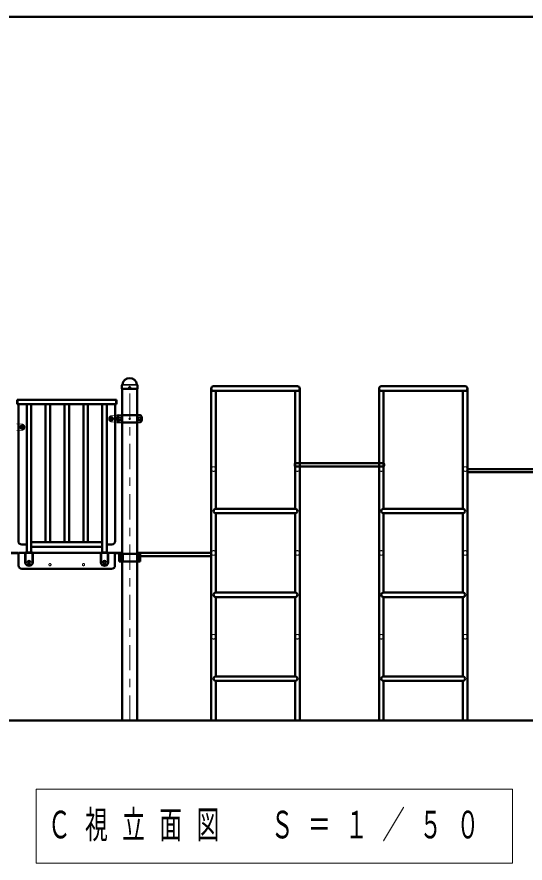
# Model space of a CAD drawing. Units: millimetres on the paper. Extents: x -385 to 0, y -594 to 267.
# Drawn here: x -308.9 to -248.3, y -130.9 to -30 of the extents above; entities that cross this region are included whole.
import ezdxf

# ---------------------------------------------------------------- set-up
doc = ezdxf.new("R2010")
doc.units = ezdxf.units.MM
for name, pattern in [('USER1', [4.5, 2.5, -2]), ('USER2', [6, 3, -1, 1, -1]), ('USER3', [8, 3, -1, 1, -1, 1, -1])]:
    doc.linetypes.add(name, pattern=pattern)
doc.layers.add('LY_1', color=7, linetype='Continuous', lineweight=50)
doc.layers.add('LY_2', color=7, linetype='Continuous', lineweight=13)
doc.styles.add('ＭＳ ゴシック', font='')
doc.styles.get('ＭＳ ゴシック').set_extended_font_data('MS Gothic')

msp = doc.modelspace()

# ---------------------------------------------------------------- linework, layer by layer
at = {"layer": 'LY_1', "color": 140}
for p, q in [((-296.391, -74.346), (-296.383, -73.949)), ((-296.391, -74.346), (-296.381, -74.356)), ((-294.543, -74.356), (-296.381, -74.356)), ((-296.358, -73.891), (-296.336, -73.869)), ((-296.353, -113.936), (-296.353, -74.356)), ((-294.566, -73.891), (-294.588, -73.869)), ((-294.571, -113.936), (-294.571, -74.356)), ((-294.543, -74.356), (-294.533, -74.346)), ((-294.533, -74.346), (-294.541, -73.949)), ((-285.734, -113.936), (-285.734, -74.336)), ((-285.734, -74.608), (-275.19, -74.608)), ((-285.462, -74.064), (-275.462, -74.064)), ((-285.19, -88.664), (-285.19, -74.608)), ((-275.734, -88.664), (-275.734, -74.608)), ((-275.19, -113.936), (-275.19, -74.336)), ((-265.734, -113.936), (-265.734, -74.336)), ((-265.734, -74.608), (-255.19, -74.608)), ((-265.462, -74.064), (-255.462, -74.064)), ((-265.19, -88.664), (-265.19, -74.608)), ((-255.734, -88.664), (-255.734, -74.608)), ((-255.19, -113.936), (-255.19, -74.336)), ((-308.894, -75.664), (-297.03, -75.664)), ((-308.894, -76.208), (-308.894, -75.664)), ((-308.834, -76.208), (-308.834, -75.664)), ((-297.09, -76.208), (-297.09, -75.664)), ((-297.03, -76.208), (-297.03, -75.664)), ((-308.894, -76.208), (-297.03, -76.208)), ((-308.734, -92.536), (-308.734, -76.208)), ((-307.734, -93.872), (-307.734, -76.208)), ((-307.19, -93.872), (-307.19, -76.208)), ((-305.484, -92.664), (-305.484, -76.208)), ((-304.94, -92.664), (-304.94, -76.208)), ((-303.234, -92.664), (-303.234, -76.208)), ((-302.69, -92.664), (-302.69, -76.208)), ((-300.984, -92.664), (-300.984, -76.208)), ((-300.44, -92.664), (-300.44, -76.208)), ((-298.734, -93.872), (-298.734, -76.208)), ((-298.19, -93.872), (-298.19, -76.208)), ((-297.19, -92.536), (-297.19, -76.208)), ((-296.382, -77.486), (-297.012, -77.541)), ((-294.542, -77.486), (-296.382, -77.486)), ((-294.542, -77.486), (-294.226, -77.514)), ((-297.742, -77.89), (-297.662, -77.844)), ((-297.742, -77.89), (-297.742, -77.982)), ((-297.742, -77.982), (-297.662, -78.028)), ((-297.712, -77.786), (-297.612, -77.786)), ((-297.712, -78.086), (-297.612, -78.086)), ((-297.662, -77.844), (-297.582, -77.89)), ((-297.662, -78.028), (-297.582, -77.982)), ((-297.582, -77.89), (-297.582, -77.982)), ((-296.382, -78.386), (-297.012, -78.331)), ((-294.542, -78.386), (-296.382, -78.386)), ((-294.542, -78.386), (-294.226, -78.358)), ((-308.342, -78.89), (-308.262, -78.844)), ((-308.342, -78.89), (-308.342, -78.982)), ((-308.342, -78.982), (-308.262, -79.028)), ((-308.312, -78.786), (-308.212, -78.786)), ((-308.312, -79.086), (-308.212, -79.086)), ((-308.262, -78.844), (-308.182, -78.89)), ((-308.262, -79.028), (-308.182, -78.982)), ((-308.182, -78.89), (-308.182, -78.982)), ((-275.79, -83.518), (-275.79, -83.338)), ((-275.69, -83.238), (-265.234, -83.238)), ((-275.69, -83.618), (-265.234, -83.618)), ((-265.134, -83.518), (-265.134, -83.338)), ((-255.19, -83.936), (-246.353, -83.936)), ((-255.19, -84.316), (-246.353, -84.316)), ((-285.19, -88.664), (-275.734, -88.664)), ((-265.19, -88.664), (-255.734, -88.664)), ((-285.19, -98.664), (-285.19, -89.208)), ((-285.19, -89.208), (-275.734, -89.208)), ((-275.734, -98.664), (-275.734, -89.208)), ((-265.19, -89.208), (-255.734, -89.208)), ((-265.19, -98.664), (-265.19, -89.208)), ((-255.734, -98.664), (-255.734, -89.208)), ((-307.19, -92.664), (-298.734, -92.664)), ((-308.334, -92.936), (-307.734, -92.936)), ((-307.19, -93.208), (-298.734, -93.208)), ((-297.59, -92.936), (-298.19, -92.936)), ((-309.571, -93.936), (-308.712, -93.936)), ((-309.571, -93.982), (-308.712, -93.982)), ((-308.712, -93.996), (-308.712, -95.436)), ((-308.652, -93.936), (-297.272, -93.936)), ((-307.912, -93.936), (-307.912, -95.174)), ((-307.862, -95.236), (-307.862, -93.872)), ((-307.862, -93.872), (-307.062, -93.872)), ((-307.062, -95.236), (-307.062, -93.872)), ((-307.012, -93.936), (-307.012, -95.174)), ((-298.912, -93.936), (-298.912, -95.174)), ((-298.862, -95.236), (-298.862, -93.872)), ((-298.862, -93.872), (-298.062, -93.872)), ((-298.062, -95.236), (-298.062, -93.872)), ((-298.012, -93.936), (-298.012, -95.174)), ((-296.353, -93.936), (-297.212, -93.936)), ((-296.353, -93.982), (-297.212, -93.982)), ((-297.212, -93.996), (-297.212, -95.436)), ((-296.698, -94.056), (-296.698, -94.956)), ((-296.698, -94.056), (-294.226, -94.056)), ((-296.543, -94.056), (-296.543, -94.956)), ((-296.484, -94.056), (-296.484, -94.956)), ((-296.296, -94.056), (-296.296, -94.956)), ((-285.734, -93.936), (-294.571, -93.936)), ((-285.734, -94.316), (-294.571, -94.316)), ((-294.392, -94.056), (-294.392, -94.956)), ((-294.226, -94.056), (-294.226, -94.956)), ((-308.312, -95.836), (-297.612, -95.836)), ((-296.698, -94.956), (-294.226, -94.956)), ((-285.19, -98.664), (-275.734, -98.664)), ((-265.19, -98.664), (-255.734, -98.664)), ((-285.19, -108.664), (-285.19, -99.208)), ((-285.19, -99.208), (-275.734, -99.208)), ((-275.734, -108.664), (-275.734, -99.208)), ((-265.19, -108.664), (-265.19, -99.208)), ((-265.19, -99.208), (-255.734, -99.208)), ((-255.734, -108.664), (-255.734, -99.208)), ((-285.19, -108.664), (-275.734, -108.664)), ((-265.19, -108.664), (-255.734, -108.664)), ((-285.19, -109.208), (-275.734, -109.208)), ((-285.19, -113.936), (-285.19, -109.208)), ((-275.734, -113.936), (-275.734, -109.208)), ((-265.19, -109.208), (-255.734, -109.208)), ((-265.19, -113.936), (-265.19, -109.208)), ((-255.734, -113.936), (-255.734, -109.208))]:
    msp.add_line(p, q, dxfattribs=at)
at = {"layer": 'LY_1', "lineweight": 13}
for p, q in [((-294.568, -73.926), (-296.355, -73.926)), ((-294.605, -73.856), (-296.316, -73.856)), ((-296.427, -77.751), (-296.797, -77.751)), ((-296.797, -78.121), (-296.797, -77.751)), ((-296.427, -78.121), (-296.797, -78.121)), ((-294.497, -77.751), (-294.127, -77.751)), ((-294.497, -78.121), (-294.127, -78.121)), ((-294.127, -78.121), (-294.127, -77.751)), ((-306.6, -122.132), (-306.6, -130.932)), ((-249.8, -122.132), (-306.6, -122.132)), ((-249.8, -130.932), (-249.8, -122.132)), ((-306.6, -130.932), (-249.8, -130.932))]:
    msp.add_line(p, q, dxfattribs=at)
at = {"layer": 'LY_1', "linetype": 'USER1', "lineweight": 13}
for p, q in [((-294.572, -73.936), (-296.352, -73.936)), ((-297.012, -77.541), (-297.643, -77.587)), ((-296.362, -77.506), (-296.362, -78.366)), ((-294.562, -77.506), (-294.562, -78.366)), ((-308.912, -78.541), (-308.281, -78.587)), ((-297.012, -78.331), (-297.643, -78.284)), ((-308.912, -79.331), (-308.281, -79.284)), ((-308.712, -93.936), (-297.212, -93.936)), ((-307.862, -93.936), (-307.062, -93.936)), ((-298.862, -93.936), (-298.062, -93.936))]:
    msp.add_line(p, q, dxfattribs=at)
at = {"layer": 'LY_1', "linetype": 'USER2', "lineweight": 13}
msp.add_line((-295.462, -113.936), (-295.462, -73.936), dxfattribs=at)
at = {"layer": 'LY_1', "linetype": 'USER3', "lineweight": 13}
for p, q in [((-275.79, -83.518), (-275.79, -83.338)), ((-275.69, -83.238), (-265.234, -83.238)), ((-275.69, -83.618), (-265.234, -83.618)), ((-265.134, -83.518), (-265.134, -83.338))]:
    msp.add_line(p, q, dxfattribs=at)
at = {"layer": 'LY_1'}
msp.add_line((-210.973, -113.936), (-332.796, -113.936), dxfattribs=at)
at = {"layer": 'LY_1', "color": 140}
for centre, radius in [((-295.462, -74.196), 0.06), ((-308.262, -78.936), 0.21), ((-297.662, -77.936), 0.21), ((-307.462, -95.036), 0.15), ((-307.462, -95.036), 0.15), ((-298.462, -95.036), 0.15), ((-298.462, -95.036), 0.15)]:
    msp.add_circle(centre, radius, dxfattribs=at)
at = {"layer": 'LY_1', "linetype": 'USER1', "lineweight": 13}
for centre, radius in [((-297.662, -77.936), 0.15), ((-297.662, -77.936), 0.125), ((-308.262, -78.936), 0.15), ((-308.262, -78.936), 0.125), ((-285.462, -83.936), 0.272), ((-275.462, -83.936), 0.272), ((-265.462, -83.936), 0.272), ((-255.462, -83.936), 0.272), ((-285.462, -93.936), 0.272), ((-275.462, -93.936), 0.272), ((-265.462, -93.936), 0.272), ((-255.462, -93.936), 0.272), ((-304.962, -95.336), 0.13), ((-300.962, -95.336), 0.13), ((-285.462, -103.936), 0.272), ((-275.462, -103.936), 0.272), ((-265.462, -103.936), 0.272), ((-255.462, -103.936), 0.272)]:
    msp.add_circle(centre, radius, dxfattribs=at)
at = {"layer": 'LY_1', "lineweight": 13}
for centre, radius in [((-297.662, -77.936), 0.11), ((-296.612, -77.936), 0.185), ((-296.612, -77.936), 0.1), ((-295.462, -77.936), 0.1), ((-294.312, -77.936), 0.185), ((-294.312, -77.936), 0.1), ((-308.262, -78.936), 0.11)]:
    msp.add_circle(centre, radius, dxfattribs=at)
at = {"layer": 'LY_1', "color": 140}
for centre, radius, start, end in [((-295.462, -73.936), 0.864, 90, 173.3676), ((-295.462, -73.936), 0.864, 6.6324, 90), ((-296.299, -73.951), 0.084, 135, 178.99605), ((-296.376, -73.83), 0.056, 315, 353.3676), ((-294.548, -73.83), 0.056, 186.6324, 225), ((-294.625, -73.951), 0.084, 1.00395, 45), ((-285.462, -74.336), 0.272, 90, 270), ((-275.462, -74.336), 0.272, 270, 90), ((-265.462, -74.336), 0.272, 90, 270), ((-255.462, -74.336), 0.272, 270, 90), ((-295.912, -77.936), 1, 163.80375, 196.19625), ((-296.68, -77.713), 0.2, 95, 163.80375), ((-294.244, -77.713), 0.2, 16.19625, 85), ((-295.012, -77.936), 1, 343.80375, 16.19625), ((-297.712, -77.936), 0.15, 90, 270), ((-297.612, -77.936), 0.15, 270, 90), ((-296.68, -78.159), 0.2, 196.19625, 265), ((-294.244, -78.159), 0.2, 275, 343.80375), ((-308.312, -78.936), 0.15, 90, 270), ((-308.212, -78.936), 0.15, 270, 90), ((-275.69, -83.338), 0.1, 90, 180), ((-275.69, -83.518), 0.1, 180, 270), ((-265.234, -83.338), 0.1, 0, 90), ((-265.234, -83.518), 0.1, 270, 0), ((-285.19, -88.936), 0.272, 90, 270), ((-275.734, -88.936), 0.272, 270, 90), ((-265.19, -88.936), 0.272, 90, 270), ((-255.734, -88.936), 0.272, 270, 90), ((-308.334, -92.536), 0.4, 180, 270), ((-297.59, -92.536), 0.4, 270, 0), ((-308.652, -93.996), 0.06, 90, 180), ((-297.272, -93.996), 0.06, 0, 90), ((-308.312, -95.436), 0.4, 180, 270), ((-307.462, -94.956), 0.5, 205.84193, 334.15807), ((-307.462, -94.936), 0.5, 216.8699, 323.1301), ((-298.462, -94.956), 0.5, 205.84193, 334.15807), ((-298.462, -94.936), 0.5, 216.8699, 323.1301), ((-297.612, -95.436), 0.4, 270, 0), ((-285.19, -98.936), 0.272, 90, 270), ((-275.734, -98.936), 0.272, 270, 90), ((-265.19, -98.936), 0.272, 90, 270), ((-255.734, -98.936), 0.272, 270, 90), ((-285.19, -108.936), 0.272, 90, 270), ((-275.734, -108.936), 0.272, 270, 90), ((-265.19, -108.936), 0.272, 90, 270), ((-255.734, -108.936), 0.272, 270, 90)]:
    msp.add_arc(centre, radius, start, end, dxfattribs=at)
at = {"layer": 'LY_1', "linetype": 'USER1', "lineweight": 13}
for centre, radius, start, end in [((-297.612, -77.936), 0.35, 95, 265), ((-296.382, -77.506), 0.02, 0, 91.98888), ((-308.312, -78.936), 0.35, 275, 85), ((-296.382, -78.366), 0.02, 270, 0)]:
    msp.add_arc(centre, radius, start, end, dxfattribs=at)
at = {"layer": 'LY_1', "lineweight": 13}
for centre, start, end in [((-298.987, -77.936), 355.87048, 4.12952), ((-291.937, -77.936), 175.87048, 184.12952)]:
    msp.add_arc(centre, 2.567, start, end, dxfattribs=at)
at = {"layer": 'LY_1', "linetype": 'USER3', "lineweight": 13}
for centre, start, end in [((-275.69, -83.338), 90, 180), ((-275.69, -83.518), 180, 270), ((-265.234, -83.338), 0, 90), ((-265.234, -83.518), 270, 0)]:
    msp.add_arc(centre, 0.1, start, end, dxfattribs=at)
at = {"layer": 'LY_2', "lineweight": 50}
msp.add_line((0, -30), (-385, -30), dxfattribs=at)

# ---------------------------------------------------------------- texts
at = {"layer": 'LY_1', "insert": (-305.2, -126.532), "char_height": 3.299, "attachment_point": 4, "style": 'ＭＳ ゴシック'}
msp.add_mtext('\\T1.64;\\W0.6;Ｃ視立面図\u3000Ｓ＝１／５０', dxfattribs=at)

doc.saveas('drawing.dxf')
